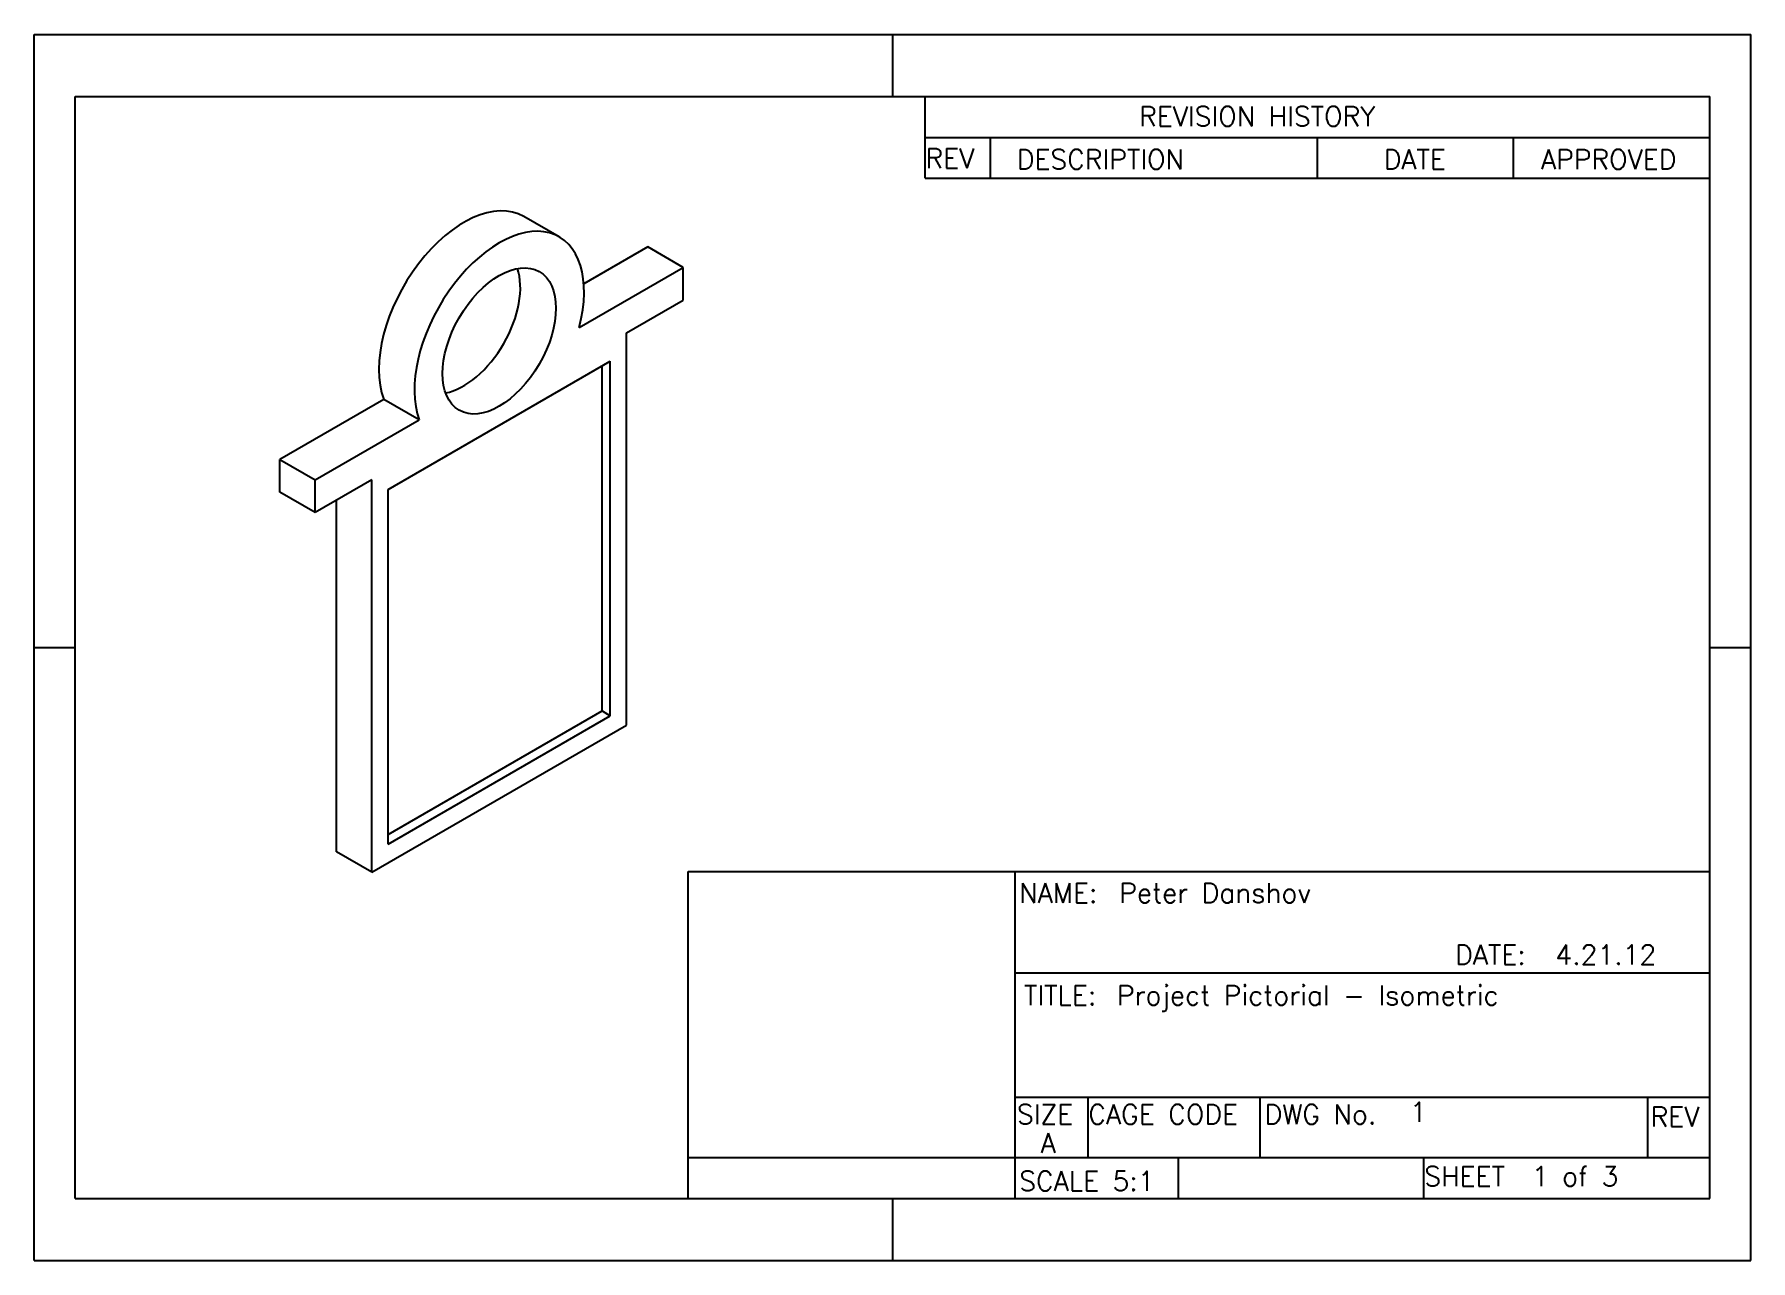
# Model space of a CAD drawing. Header units: inches. Extents: x 0.8 to 11.2, y 0.2 to 7.8.
import ezdxf

# ---------------------------------------------------------------- set-up
doc = ezdxf.new("R2010")
doc.units = ezdxf.units.IN
doc.header["$MEASUREMENT"] = 0
doc.styles.add('ROMANS', font='romans.shx')

msp = doc.modelspace()

# ---------------------------------------------------------------- linework, layer by layer
for p, q in [((0.75, 0.25), (0.75, 7.75)), ((0.75, 7.75), (11.25, 7.75)), ((6, 7.75), (6, 7.37)), ((11.25, 0.25), (11.25, 7.75)), ((1, 0.63), (1, 7.37)), ((1, 7.37), (11, 7.37)), ((6.2, 6.87), (6.2, 7.37)), ((11, 0.63), (11, 7.37)), ((6.2, 7.12), (11, 7.12)), ((6.6, 6.87), (6.6, 7.12)), ((8.6, 6.87), (8.6, 7.12)), ((9.8, 6.87), (9.8, 7.12)), ((6.2, 6.87), (11, 6.87)), ((3.961, 6.511), (3.745, 6.636)), ((4.503, 6.45), (4.112, 6.224)), ((4.72, 6.325), (4.503, 6.45)), ((4.084, 5.958), (4.72, 6.325)), ((4.72, 6.125), (4.72, 6.325)), ((4.373, 5.925), (4.72, 6.125)), ((4.373, 3.525), (4.373, 5.925)), ((2.915, 4.967), (4.273, 5.752)), ((4.223, 3.612), (4.223, 5.723)), ((4.273, 3.583), (4.273, 5.752)), ((2.888, 5.517), (2.252, 5.15)), ((3.104, 5.392), (2.888, 5.517)), ((2.468, 5.025), (3.104, 5.392)), ((2.252, 4.95), (2.252, 5.15)), ((2.252, 5.15), (2.468, 5.025)), ((2.468, 4.825), (2.252, 4.95)), ((2.815, 5.025), (2.468, 4.825)), ((2.468, 4.825), (2.468, 5.025)), ((2.815, 2.625), (2.815, 5.025)), ((2.915, 2.798), (2.915, 4.967)), ((2.598, 2.75), (2.598, 4.9)), ((0.75, 4), (1, 4)), ((11, 4), (11.25, 4)), ((2.915, 2.856), (4.223, 3.612)), ((2.915, 2.798), (4.273, 3.583)), ((4.223, 3.612), (4.273, 3.583)), ((2.815, 2.625), (4.373, 3.525)), ((2.815, 2.625), (2.598, 2.75)), ((4.75, 2.63), (11, 2.63)), ((4.75, 0.63), (4.75, 2.63)), ((6.75, 0.63), (6.75, 2.63)), ((6.75, 2.01), (11, 2.01)), ((6.75, 1.25), (11, 1.25)), ((7.198, 0.885), (7.198, 1.255)), ((8.25, 0.88), (8.25, 1.25)), ((10.62, 0.88), (10.62, 1.25)), ((4.75, 0.88), (11, 0.88)), ((7.75, 0.63), (7.75, 0.88)), ((9.25, 0.63), (9.25, 0.88)), ((1, 0.63), (11, 0.63)), ((6, 0.63), (6, 0.25)), ((0.75, 0.25), (11.25, 0.25))]:
    msp.add_line(p, q)
for centre, major_axis, start_param, end_param in [((3.377, 6), (-0.367, -0.636), 3.141593, 5.837624), ((3.594, 5.875), (-0.367, -0.636), 2.016358, 5.837624), ((3.377, 6), (-0.245, -0.424), 0.457762, 2.683831)]:
    msp.add_ellipse(centre, major_axis=major_axis, ratio=0.57735, start_param=start_param, end_param=end_param)
msp.add_ellipse((3.594, 5.875), major_axis=(-0.245, -0.424), ratio=0.57735)

# ---------------------------------------------------------------- texts
at = {"style": 'ROMANS'}
for s, p in [('REVISION HISTORY', (7.509, 7.188)), ('REV', (6.202, 6.931)), ('DESCRIPTION', (6.76, 6.925)), ('DATE', (9.005, 6.925)), ('APPROVED', (9.967, 6.925)), ('NAME:', (6.775, 2.439)), ('Peter Danshov', (7.387, 2.439)), ('DATE:', (9.442, 2.061)), ('4.21.12', (10.055, 2.061)), ('TITLE:', (6.804, 1.813)), ('Project Pictorial - Isometric', (7.373, 1.813)), ('SIZE', (6.761, 1.085)), ('CAGE CODE', (7.198, 1.085)), ('DWG No.', (8.276, 1.085)), ('1', (9.165, 1.099)), ('REV', (10.638, 1.07)), ('A', (6.906, 0.91)), ('SCALE 5:1', (6.775, 0.677)), ('SHEET  1 of 3', (9.253, 0.706))]:
    msp.add_text(s, height=0.12, dxfattribs=at).set_placement(p)

doc.saveas('drawing.dxf')
